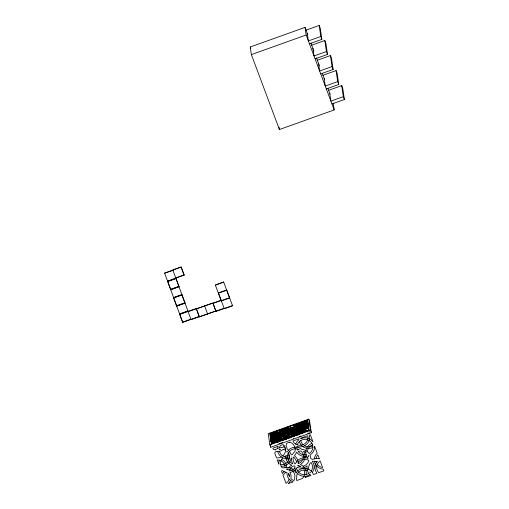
<?xml version="1.0" encoding="UTF-8"?>
<svg xmlns="http://www.w3.org/2000/svg" width="509" height="509" viewBox="0 0 509 509"><rect width="100%" height="100%" fill="white"/><g stroke="black" fill="none" stroke-linecap="round" stroke-linejoin="round"><path stroke-width="0.76" d="M306.189 474.56L306.272 473.924A9.69 9.347 -8.3 0 0 300.386 464.513A9.69 9.347 -8.3 0 0 303.625 451.381A8.023 7.743 -8.3 0 1 305.731 452.406M297.873 465.557L297.784 465.856A8.023 7.743 -8.3 0 0 300.774 466.499A8.023 7.743 -8.3 0 0 297.962 465.519M290.416 480.407L290.168 480.967A9.69 9.347 -8.3 0 1 288.323 483.55L292.949 481.896M283.99 438.313L284.607 439.973M288.018 468.986L287.617 469.839A9.69 9.347 -8.3 0 0 286.624 469.139M279.899 438.472C280.777 437.829 279.365 434.578 279.034 436.041M280.077 438.204L279.161 435.596M308.149 425.969L308.46 426.943M295.023 429.679L295.519 429.074L294.622 426.682A9.69 2.488 -20.5 0 0 281.623 433.573A9.69 2.488 -20.5 0 0 294.622 431.467A9.69 2.488 -20.5 0 0 296.55 426.37L297.447 428.763A9.69 2.488 -20.5 0 1 299.884 428.826L299.61 427.961M285.053 447.449L284.601 448.054L285.314 448.302M296.505 472.327L296.022 473.052A9.69 9.347 -8.3 0 0 283.685 467.956A9.69 9.347 -8.3 0 0 281.954 467.726A8.023 7.743 -8.3 0 1 282.59 458.062L282.851 457.903M271.501 443.663L271.221 442.919A8.023 2.061 -20.5 0 0 274.421 440.616L274.625 440.323L275.07 441.519M283.545 432.243L283.767 431.995A8.023 2.061 -20.5 0 1 286.408 430.907M295.799 426.657L296.518 426.37L296.13 426.326M296.696 429.049L297.447 428.763L296.995 428.712M280.077 431.619C280.758 436.639 281.782 433.515 279.664 430.13M299.546 433.776A9.69 2.488 -20.5 0 1 297.396 431.269A9.69 2.488 -20.5 0 1 307.894 426.326L308.708 427.91M283.628 438.701L283.952 438.344L284.27 439.566M292.16 433.394L291.886 432.644A8.023 2.061 -20.5 0 0 288.73 434.864L289.627 437.256A8.023 2.061 -20.5 0 1 290.454 436.493M294.596 426.707L294.126 427.286L295.659 431.352A9.69 2.488 -20.5 0 1 296.569 432.758L294.768 428.96A9.69 2.488 -20.5 0 1 295.678 430.366M298.649 472.339L299.216 471.83A8.023 7.743 -8.3 0 1 307.309 470.501M284.308 456.745L284.499 456.554A8.023 7.743 -8.3 0 1 289.252 455.491M297.644 471.054L298.153 470.609A9.69 9.347 -8.3 0 1 313.487 474.541L317.043 473.268A9.69 9.347 -8.3 0 1 317.349 461.224A9.69 9.347 -8.3 0 1 312.838 461.122L312.341 461.409A9.69 9.347 -8.3 0 1 312.361 472.397M305.559 427.509L305.871 428.807M282.59 455.886L283.443 455.307A8.023 7.743 -8.3 0 0 283.093 444.535L280.402 445.496A8.023 7.743 -8.3 0 0 279.403 447.863M305.934 430.245L305.763 429.8L306.157 430.124L305.508 430.239M271.73 443.129L270.947 441.036L271.501 440.667A9.69 2.488 -20.5 0 0 280.911 434.775A9.69 2.488 -20.5 0 0 271.59 435.354L272.48 437.746A9.69 2.488 -20.5 0 1 281.318 436.474M305.654 429.501C304.598 427.439 305.54 426.866 305.648 429.348M296.55 425.187L297.078 424.869L298.853 429.666M297.447 427.579L297.975 427.261L297.402 427.356A9.69 2.488 -20.5 0 1 294.45 427.439L293.559 425.047A9.69 2.488 -20.5 0 0 296.467 424.97L297.04 424.875M293.979 428.75L295.22 431.04L294.323 428.648L293.979 428.75L294.902 431.123M286.09 430.391L285.81 429.647L286.325 429.634M302.079 430.767L301.691 429.723A8.023 2.061 -20.5 0 0 295.207 431.174L294.673 431.441M294.87 431.346L295.748 433.744L296.104 433.566A8.023 2.061 -20.5 0 1 302.581 432.116L302.473 431.817M295.748 433.744L295.627 433.802A9.69 2.488 -20.5 0 1 296.709 434.966M304.121 431.886L304.07 431.912A8.023 2.061 -20.5 0 0 303.854 432.389M295.57 433.833L294.73 431.467A9.69 2.488 -20.5 0 1 287.897 437.721A9.69 2.488 -20.5 0 1 277.882 437.931C275.305 438.453 281.382 443.466 277.882 437.931M296.34 429.806L297.205 429.405M307.9 426.319L308.174 427.076M296.314 427.013L295.494 427.388L296.499 430.232M294.081 433.916A9.69 2.488 -20.5 0 1 294.399 433.783L295.602 433.299M294.705 430.907L293.502 431.39A9.69 2.488 -20.5 0 0 292.516 431.829M333.198 103.079L334.197 109.925L279.403 129.54L251.363 54.609L250.256 47L305.044 27.384L307.824 34.803M305.928 30.196L319.194 25.45L320.269 28.326L321.879 39.365L309.459 43.812M251.363 54.609L306.157 34.994L305.044 27.384M319.194 25.45L320.804 36.489L308.378 40.936L307.271 33.327M311.559 45.244L324.818 40.491L325.894 43.367L327.503 54.406L315.084 58.853M324.818 40.491L326.428 51.53L314.008 55.977L312.901 48.368M317.19 60.285L330.449 55.538L331.524 58.414L333.134 69.453L320.715 73.9M330.449 55.538L332.059 66.577L319.639 71.025L318.526 63.409M322.814 75.326L336.08 70.579L337.155 73.455L338.765 84.494L326.345 88.941M336.08 70.579L337.69 81.618L325.27 86.066L324.157 78.456M328.445 90.373L341.704 85.627L342.78 88.496L344.396 99.535L331.97 103.982M341.704 85.627L343.32 96.665L330.895 101.113L329.787 93.497M181.134 267.002L172.856 269.967L172.92 270.419L164.604 273.155L181.134 267.002L184.118 274.975L167.588 281.133L176.706 306.189L184.99 303.224L175.84 277.939L184.118 274.975M167.626 281.356L175.904 278.391M167.658 281.585L175.936 278.62M178.888 286.37L178.952 286.822L170.674 289.786L170.604 289.335L178.888 286.37L172.888 270.19M170.642 289.557L178.92 286.599M174.313 297.288L181.904 294.571L187.974 311.203L179.69 314.168M173.658 297.759L181.936 294.8M190.99 319.404L182.706 322.369L173.69 297.988L181.974 295.023M215.358 284.995L223.642 282.031L229.604 297.975L221.326 300.94L215.39 285.225L223.642 282.031M177.329 305.489L184.92 302.772M176.674 305.96L184.952 303.001M218.342 292.968L226.626 290.003M182.706 322.369L179.722 314.39L196.283 308.467L199.337 316.891L215.205 311.209M196.353 308.918L212.915 302.995L215.962 311.419L232.556 305.718L224.278 308.683L218.31 292.739L218.374 293.197L226.658 290.232L226.588 289.774L232.556 305.718M212.978 303.447L221.262 300.482M221.294 300.711L228.885 297.994M182.674 322.14L190.264 319.423M191.677 319.156L199.267 316.439L199.337 316.891M188.006 311.425L191.021 319.633L224.208 308.231L224.278 308.683M308.798 419.136L268.224 433.662L269.859 444.86L270.75 447.252L311.33 432.726L309.695 421.528L308.798 419.136L310.433 430.334L311.33 432.726M307.296 420.129L308.804 430.461L271.361 443.867L269.853 433.534L307.296 420.129L307.748 421.325L307.341 420.421A8.023 2.061 -20.5 0 1 305.852 421.331L306.914 424.169A9.69 2.488 -20.5 0 1 300.145 426.758M272.073 434.998L307.481 422.324M272.213 435.399L307.538 422.756M269.859 444.86L310.433 430.334M279.047 443.829L282.603 442.556M300.437 436.168L300.819 436.035M309.701 432.854L307.71 433.401M286.65 430.366L286.344 430.474A9.69 2.488 -20.5 0 0 284.989 430.989L285.269 431.74M300.596 425.874L301.373 428.317M271.329 439.063L270.489 436.824A9.69 2.488 -20.5 0 0 279.759 435.38A9.69 2.488 -20.5 0 0 288.049 430.372L288.508 430.239L288.164 430.239M287.89 433.954A9.69 2.488 -20.5 0 0 288.947 432.765L289.398 432.631L287.362 427.267A8.023 2.061 -20.5 0 1 280.135 431.804A8.023 2.061 -20.5 0 1 272.366 432.637L273.263 435.03A8.023 2.061 -20.5 0 0 283.341 433.261M308.174 423.303L307.5 421.509A8.023 2.061 -20.5 0 0 297.638 425.142A8.023 2.061 -20.5 0 0 296.957 428.234A8.023 2.061 -20.5 0 0 306.622 425.492L307.684 428.311A8.023 2.061 -20.5 0 0 303.396 427.789L302.499 425.397A8.023 2.061 -20.5 0 1 306.342 426.784M303.205 466.193L303.771 466.015A8.023 7.743 -8.3 0 0 308.861 460.441A8.023 7.743 -8.3 0 0 298.172 462.318M278.747 437.225L279.912 436.932M279.645 439.617L280.803 439.318M303.981 428.559A8.023 2.061 -20.5 0 1 294.253 431.874A8.023 2.061 -20.5 0 1 292.802 429.583L292.879 429.526M309.186 430.245L308.931 430.309A9.69 2.488 -20.5 0 1 302.562 430.099A9.69 2.488 -20.5 0 1 308.231 425.581M292.592 429.596L292.815 429.539A8.023 2.061 -20.5 0 1 293.827 431.257L294.724 433.649A8.023 2.061 -20.5 0 0 294.558 432.122M293.585 433.407L294.189 433.261M278.83 437.67C280.065 436.983 280.943 440.298 279.727 440.062M294.476 435.799L294.972 435.679M293.108 434.005L293.788 433.84M305.336 421.936L306.017 421.776A9.69 2.488 -20.5 0 1 298.796 424.487M306.227 424.328L306.914 424.169M292.955 429.03L292.312 429.182L292.7 428.922A9.69 2.488 -20.5 0 1 293.909 428.203L294.806 430.595A9.69 2.488 -20.5 0 0 294.336 430.862M271.182 438.79L271.482 438.72A8.023 2.061 -20.5 0 0 279.486 435.29A8.023 2.061 -20.5 0 0 280.574 432.529L279.676 430.137A9.69 2.488 -20.5 0 0 270.145 435.577L271.208 439.114M270.266 436.404L270.591 436.328A8.023 2.061 -20.5 0 0 278.595 432.898A8.023 2.061 -20.5 0 0 279.676 430.137M308.257 426.714L307.277 426.962A9.69 2.488 -20.5 0 1 294.768 432.351A9.69 2.488 -20.5 0 1 291.383 429.876L291.886 431.225M302.263 425.448L303.16 427.84M281.986 440.915L281.706 440.164A9.69 2.488 -20.5 0 1 286.204 436.2A9.69 2.488 -20.5 0 1 295.646 432.968L296.333 432.866L297.116 434.96M293.96 433.802L294.399 433.783M287.948 453.882L288.94 453.869M302.448 429.023L301.837 429.068L302.295 430.417M289.373 432.631L289.036 432.631M283.863 431.632A9.69 2.488 -20.5 0 0 282.762 431.886C281.28 432.408 280.707 428.902 281.821 429.507A9.69 2.488 -20.5 0 1 285.988 428.858L286.325 428.858M286.828 431.098L287.222 431.25M304.98 427.859L304.643 427.846M280.364 432.485L280.561 432.523A9.69 2.488 -20.5 0 0 271.043 437.969M287.77 437.155L288.336 437.95M275.859 438.605L276.991 441.157A9.69 2.488 -20.5 0 0 281.452 438.007M276.979 441.144L276.807 441.023A8.023 2.061 -20.5 0 1 283.723 439.553M303.071 444.707L302.524 444.134A8.023 7.743 -8.3 0 1 300.768 440.457M310.216 472.39L309.847 472.028L310.121 472.486M302.626 467.968L303.052 468.471M298.268 451.508L298.726 452.094A8.023 7.743 -8.3 0 0 306.094 454.715M317.292 464.233L317.801 464.889A8.023 7.743 -8.3 0 0 322.591 467.516L320.136 460.95A8.023 7.743 -8.3 0 0 318.717 472.67L323.832 470.838L323.221 469.203A9.69 9.347 -8.3 0 1 314.39 461.389M308.352 455.822L308.734 456.433L308.479 455.746M320.804 36.489L321.879 39.365M326.428 51.53L327.503 54.406M332.059 66.577L333.134 69.453M337.69 81.618L338.765 84.494M343.32 96.665L344.396 99.535M310.878 42.96L313.932 51.123M316.426 57.803L319.48 65.96M322.261 73.379L324.481 79.315M327.809 88.216L330.029 94.152M306.157 34.994L334.197 109.925M250.256 47L250.81 48.482M308.206 424.245L307.703 422.896A8.023 2.061 -20.5 0 1 303.237 424.716L304.127 427.108A8.023 2.061 -20.5 0 0 308.18 425.499M308.18 424.519L307.786 423.475A8.023 2.061 -20.5 0 0 303.237 427.146A8.023 2.061 -20.5 0 0 308.352 427.356L308.689 428.254M308.25 425.467L307.97 424.716A9.69 2.488 -20.5 0 0 303.192 424.748M307.334 424.481L308.174 426.727M308.702 428.565L308.422 427.814L308.009 427.923A9.69 2.488 -20.5 0 1 301.665 427.649A9.69 2.488 -20.5 0 1 307.722 423.017M308.982 429.31L309.205 429.908M309.217 431.403L308.766 430.207A8.023 2.061 -20.5 0 1 304.567 430.881L303.243 426.93M314.689 446.393L317.234 453.195A9.69 9.347 -8.3 0 0 314.346 458.844M319.334 458.8L317.864 454.881A8.023 7.743 -8.3 0 0 316.064 458.577M307.78 428.311L307.277 426.962A8.023 2.061 -20.5 0 0 298.338 431.447L299.241 433.833M306.036 424.385L306.927 426.777M307.328 428.381L306.596 426.44A9.69 2.488 -20.5 0 0 305.177 427.172L305.794 428.813M305.947 425.174L306.838 427.566M306.24 427.77L306.463 428.368M304.923 425.091L305.82 427.484M307.15 431.906L306.87 431.155A9.69 2.488 -20.5 0 1 304.318 431.556L303.93 431.581L304.185 432.332M304.923 426.313L303.3 422.082A9.69 2.488 -20.5 0 0 302.034 422.012L303.288 425.295M305.126 428.476L306.024 430.869M303.778 425.18L304.668 427.573M302.537 424.302L303.428 426.688M303.79 427.694L304.687 430.086M304.567 430.881L304.846 431.632M302.963 428.514L303.86 430.907M304.058 432.465L303.383 430.671A8.023 2.061 -20.5 0 1 303.141 429.539L303.968 429.119A9.69 2.488 -20.5 0 1 302.219 432.815L302.467 433.413M302.276 428.343L303.345 431.416L302.575 431.161M301.678 427.439L302.575 429.831A8.023 2.061 -20.5 0 0 307.519 427.884M301.722 427.884L302.62 430.277M303.326 432.904L302.823 431.556A9.69 2.488 -20.5 0 1 303.059 428.527L303.956 430.919A9.69 2.488 -20.5 0 0 302.289 432.943M301.188 428.362L300.291 425.969A8.023 2.061 -20.5 0 0 295.774 427.757M301.449 430.296L302.346 432.688M299.756 426.911L300.482 428.852M299.546 426.752L298.541 424.067A8.023 2.061 -20.5 0 1 295.379 424.411L297.701 430.62M299.375 426.58L300.215 428.82M300.463 429.8L301.36 432.192M298.929 426.421L299.82 428.813M299.114 428.565L300.005 430.958A9.69 2.488 -20.5 0 1 292.961 434.966M301.112 433.802L300.832 433.051A8.023 2.061 -20.5 0 0 302.97 429.94L303.86 432.332A8.023 2.061 -20.5 0 1 303.975 432.389M298.261 427.617A8.023 2.061 -20.5 0 1 287.56 433.503A8.023 2.061 -20.5 0 1 286.395 430.13A8.023 2.061 -20.5 0 1 298.261 427.617L299.973 432.427M298.198 428.184L299.088 430.576M297.059 425.53L297.956 427.923M299.095 430.741L299.992 433.134M296.62 424.379L297.517 426.771M299.871 433.878L299.591 433.127A9.69 2.488 -20.5 0 0 298.109 432.771L298.719 434.419M296.467 424.97L298.185 429.45M297.746 428.807L298.643 431.199M295.392 424.391L296.289 426.784A8.023 2.061 -20.5 0 0 299.432 426.459M295.983 426.44L296.881 428.832M297.409 431.257L298.306 433.649M296.9 430.468L294.946 425.123A9.69 2.488 -20.5 0 0 295.309 426.065M298.637 434.953L298.153 433.833A8.023 2.061 -20.5 0 1 298.357 434.202M295.538 427.064L296.429 429.456M294.902 425.53L295.799 427.916M296.792 431.893L297.574 433.986M297.231 434.966L296.671 433.477A8.023 2.061 -20.5 0 0 288.107 435.774A8.023 2.061 -20.5 0 0 283.271 439.604M295.812 432.135L296.709 434.527M295.207 431.174L296.333 434.101M295.646 432.968L296.486 435.214M295.163 433.585L295.837 435.38M293.038 429.819L292.7 428.922A9.69 2.488 -20.5 0 0 289.392 429.532L290.289 431.925A9.69 2.488 -20.5 0 1 292.433 431.467M295.029 435.5L293.502 431.39L292.949 431.422A9.69 2.488 -20.5 0 0 280.427 435.78M292.802 429.583L293.636 431.829M294.571 435.933L293.248 432.567A9.69 2.488 -20.5 0 1 284.003 436.448L285.148 439.483M291.943 431.371L292.281 432.268A9.69 2.488 -20.5 0 0 291.237 433.388M291.88 431.543L292.382 432.885M292.44 433.363L292.16 432.618A8.023 2.061 -20.5 0 1 289.799 433.916L289.971 434.368M291.962 432.612L292.242 433.363M293.089 436.938L292.809 436.188A8.023 2.061 -20.5 0 1 288.298 435.691L289.137 437.931M293.648 438.434L293.706 438.58A8.023 2.061 -20.5 0 1 293.407 438.643M291.046 432.497L291.383 433.394M290.754 432.898L290.524 432.3A8.023 2.061 -20.5 0 0 279.466 437.428A8.023 2.061 -20.5 0 0 286.548 437.759A8.023 2.061 -20.5 0 0 294.087 432.465L294.985 434.858A8.023 2.061 -20.5 0 1 295.15 435.475M290.155 431.874L290.544 432.917M287.82 428.928L288.718 431.32A9.69 2.488 -20.5 0 1 295.519 429.074M290.684 436.518L290.963 437.269M289.742 434.393L289.411 433.496A9.69 2.488 -20.5 0 0 290.041 437.18L290.321 437.931M288.049 430.372L288.947 432.765M287.782 430.767L288.679 433.159M289.621 436.525L289.958 437.422M288.73 434.864L289.627 437.256M287.21 431.861L286.554 430.048A8.023 2.061 -20.5 0 1 277.163 435.761A8.023 2.061 -20.5 0 1 273.212 433.643A8.023 2.061 -20.5 0 1 285.81 429.647A9.69 2.488 -20.5 0 1 276.603 433.312A9.69 2.488 -20.5 0 1 270.794 433.197L271.469 434.991M285.988 428.858L286.713 430.799M289.074 437.25L289.354 437.994M286.122 429.736L286.573 430.932M286.872 431.931L286.478 430.881L286.739 432.345M284.945 429.564L285.282 430.461M287.031 435.519L287.922 437.912M286.822 435.889L287.719 438.281A9.69 2.488 -20.5 0 1 289.424 436.487M286.752 436.448L287.534 438.535M285.39 433.814L285.613 434.412M283.767 431.995L284.27 433.337M284.315 433.795L284.766 434.991M285.587 437.11L286.319 439.057M285.212 436.741L286.052 438.981M283.717 433.655L284.276 435.15M285.384 438.128L285.714 439.025M283.284 433.344L284.289 436.028M281.922 429.965L282.813 432.357M281.566 431.238L282.45 433.649M282.826 434.47L283.551 436.417M284.652 439.483L283.92 437.543A8.023 2.061 -20.5 0 0 271.501 440.667M283.08 436.429L281.776 433.044A8.023 2.061 -20.5 0 0 280.325 434.037L281.051 435.978M283.755 438.548L284.149 439.591M281.833 434.069L282.73 436.461A9.69 2.488 -20.5 0 1 283.774 434.196M280.249 430.41L281.146 432.803M280.796 432.014L281.693 434.406M280.853 434.495L281.585 436.436M280.892 434.947L281.452 436.436M282.826 439.999C282.839 437.791 281.312 439.388 282.234 440.317M281.178 435.946L281.407 436.544M280.478 435.717L281.21 437.874M281.318 437.963L281.324 438.173A9.69 2.488 -20.5 0 1 281.579 438.014M279.536 433.846L280.434 436.238M278.926 432.663L279.823 435.055M278.582 434.61L279.473 437.002M278.048 433.833L278.945 436.226M277.596 436.098L278.493 438.491M276.743 433.986L278.499 438.643A9.69 2.488 -20.5 0 0 279.078 439.267L278.181 436.875A9.69 2.488 -20.5 0 1 277.602 436.251M276.603 434.571L277.5 436.957M278.372 442.035L278.149 441.437A9.69 2.488 -20.5 0 0 273.467 439.941L274.084 441.583M274.924 434.845L275.821 437.237M273.988 433.134L274.885 435.526M276.285 439.598L277.182 441.99A9.69 2.488 -20.5 0 0 274.077 440.769M275.204 438.402L276.094 440.794M273.123 433.051L274.014 435.443M275.833 440.336L276.699 442.633M272.945 433.84L273.836 436.232M274.631 439.452L275.248 441.093L274.765 439.719A8.023 2.061 -20.5 0 0 270.693 439.299L271.583 441.691A8.023 2.061 -20.5 0 1 275.019 441.558M271.984 433.783L272.881 436.175M274.421 440.616L274.758 441.513M273.613 439.063L274.504 441.456M272.309 436.283L273.142 438.523M269.853 433.534L270.521 435.329M270.336 436.862L271.119 438.955M270.903 439.56L270.623 438.815A9.69 2.488 -20.5 0 1 276.336 439.184A9.69 2.488 -20.5 0 1 271.291 443.403L271.571 444.147M271.068 440.011L271.513 441.208M270.852 440.419L271.749 442.811M212.947 303.218L215.931 311.196M204.631 305.954L207.647 314.155M181.166 267.231L184.15 275.204M196.315 308.689L199.299 316.668M164.604 273.155L170.604 289.335M279.072 127.263L279.403 129.54M271.329 439.903L271.812 443.25M270.425 445.012L270.75 447.252M229.54 297.517L229.604 297.975M221.326 300.94L221.224 300.253L188.037 311.654L187.936 310.974L179.658 313.938L179.722 314.39M215.892 310.967L215.962 311.419M190.951 319.175L191.021 319.633M173.626 297.536L173.69 297.988M296.868 447.182L296.9 446.45A9.69 9.347 -8.3 0 0 306.615 444.357A9.69 9.347 -8.3 0 0 309.396 435.119L310.344 434.781L313.003 441.888A9.69 9.347 -8.3 0 0 300.679 438.682L300.724 438.224L307.824 435.679A8.023 7.743 -8.3 0 1 292.828 441.048L299.006 438.834L298.688 439.941A9.69 9.347 -8.3 0 0 295.723 444.147M316.382 462.484A8.023 7.743 -8.3 0 1 316.083 461.402M319.213 458.863A9.69 9.347 -8.3 0 0 312.704 459.398A8.023 7.743 -8.3 0 1 310.732 458.418A9.69 9.347 -8.3 0 0 310.166 455.485L309.975 455.021A9.69 9.347 -8.3 0 0 314.556 446.495M312.889 447.5A9.69 9.347 -8.3 0 1 299.311 441.551M297.224 444.853A8.023 7.743 -8.3 0 1 309.758 440.864A8.023 7.743 -8.3 0 1 309.173 453.576A9.69 9.347 -8.3 0 0 301.869 449.415A9.69 9.347 -8.3 0 0 288.349 450.23M297.071 448.893A8.023 7.743 -8.3 0 0 297.472 450.096L297.771 449.981A9.69 9.347 -8.3 0 1 299.171 449.587A8.023 7.743 -8.3 0 0 288.094 453.532A8.023 7.743 -8.3 0 0 292.898 463.871A9.69 9.347 -8.3 0 1 291.422 457.896L291.199 457.998A9.69 9.347 -8.3 0 1 281.14 466.314M312.8 445.725A8.023 7.743 -8.3 0 1 304.547 445.795M306.698 456.242A9.69 9.347 -8.3 0 1 296.766 452.24L296.359 452.514A9.69 9.347 -8.3 0 1 294.393 455.72A9.69 9.347 -8.3 0 1 298.185 463.769A8.023 7.743 -8.3 0 0 301.627 451.477L301.207 451.025A8.023 7.743 -8.3 0 0 298.338 451.483M283.214 449.441A9.69 9.347 -8.3 0 1 275.814 451.61A8.023 7.743 -8.3 0 0 274.701 453.01L276.514 457.852A8.023 7.743 -8.3 0 0 281.273 456.955M284.162 445.763A8.023 7.743 -8.3 0 1 282.762 447.666A9.69 9.347 -8.3 0 0 275.356 449.835M279.199 449.752A8.023 7.743 -8.3 0 0 280.408 449.301A8.023 7.743 -8.3 0 0 279.199 449.581M275.28 449.899A8.023 7.743 -8.3 0 1 273.276 449.212L272.894 448.187L278.162 446.298A9.69 9.347 -8.3 0 0 277.609 448.454M285.11 467.548A8.023 7.743 -8.3 0 0 277.259 459.856L278.887 464.202A9.69 9.347 -8.3 0 1 279.409 460.161M283.971 471.519A8.023 7.743 -8.3 0 1 282.336 473.415L281.496 471.169L282.336 470.475A9.69 9.347 -8.3 0 0 286.981 472.473A9.69 9.347 -8.3 0 0 292.968 481.87M305.731 476.265A9.69 9.347 -8.3 0 1 305.152 477.525L310.865 475.476A9.69 9.347 -8.3 0 1 307.201 465.92A9.69 9.347 -8.3 0 1 297.167 467.357A9.69 9.347 -8.3 0 1 289.882 472.467A9.69 9.347 -8.3 0 1 290.925 478.676A8.023 7.743 -8.3 0 0 293.992 480.521A8.023 7.743 -8.3 0 0 294.73 478.874A9.69 9.347 -8.3 0 1 294.991 475.444A8.023 7.743 -8.3 0 0 286.656 468.954M288.991 467.504A9.69 9.347 -8.3 0 1 291.714 465.162A9.69 9.347 -8.3 0 1 285.81 455.949M309.917 474.706A9.69 9.347 -8.3 0 1 299.489 475.043A9.69 9.347 -8.3 0 1 294.896 466.028L294.304 465.799A8.023 7.743 -8.3 0 0 288.972 470.952A8.023 7.743 -8.3 0 0 294.87 467.898M308.085 458.265A9.69 9.347 -8.3 0 0 295.729 463.152L295.08 463.954A8.023 7.743 -8.3 0 1 293.279 456.929A8.023 7.743 -8.3 0 1 296.442 461.911M307.97 458.138A9.69 9.347 -8.3 0 1 311.966 443.364M289.373 458.609A9.69 9.347 -8.3 0 1 277.768 451.636M289.576 456.897A8.023 7.743 -8.3 0 1 279.409 451.356M288.418 452.883A8.023 7.743 -8.3 0 1 280.631 464.672M283.29 449.377A8.023 7.743 -8.3 0 1 285.524 450.191M303.975 469.992A8.023 7.743 -8.3 0 1 302.384 478.517L296.836 480.502A8.023 7.743 -8.3 0 1 296.423 478.975A9.69 9.347 -8.3 0 0 296.683 475.546A8.023 7.743 -8.3 0 1 297.6 473.612M311.266 471.118A8.023 7.743 -8.3 0 0 311.037 462.42A8.023 7.743 -8.3 0 0 308.747 469.349M308.817 473.497A8.023 7.743 -8.3 0 1 296.601 468.305M307.411 451.629A8.023 7.743 -8.3 0 1 312.59 444.847M289.112 479.141A8.023 7.743 -8.3 0 1 286.052 483.34L282.934 475.005L283.29 474.732A9.69 9.347 -8.3 0 0 285.511 472.136M281.642 459.303A9.69 9.347 -8.3 0 1 286.771 467.338M305.744 429.163A9.69 2.488 -20.5 0 1 294.87 429.965A9.69 2.488 -20.5 0 1 308.219 423.393M308.238 422.814A8.023 2.061 -20.5 0 1 306.749 423.723M304.274 424.9A8.023 2.061 -20.5 0 1 302.072 425.721L301.182 423.329A8.023 2.061 -20.5 0 0 303.377 422.508M306.787 425.918A9.69 2.488 -20.5 0 1 293.884 427.878A9.69 2.488 -20.5 0 1 307.423 420.988M270.947 441.036A8.023 2.061 -20.5 0 1 276.476 442.035M285.81 439A9.69 2.488 -20.5 0 0 271.876 442.773L270.985 440.38A9.69 2.488 -20.5 0 1 282.622 436.48A9.69 2.488 -20.5 0 1 284.327 439.229M272.156 439A9.69 2.488 -20.5 0 0 282.387 431.988L281.496 429.596A9.69 2.488 -20.5 0 1 279.549 432.936A9.69 2.488 -20.5 0 1 270.489 436.824M280.198 437.486A8.023 2.061 -20.5 0 1 275.146 438.72M283.227 432.268A8.023 2.061 -20.5 0 0 275.274 435.29A8.023 2.061 -20.5 0 0 272.627 438.395L271.59 435.806A8.023 2.061 -20.5 0 1 278.811 434.68A8.023 2.061 -20.5 0 1 276.832 437.81L277.723 440.202A8.023 2.061 -20.5 0 0 279.708 437.072A8.023 2.061 -20.5 0 0 272.487 438.198M288.259 429.66A8.023 2.061 -20.5 0 1 286.885 431.25M280.058 437.988A9.69 2.488 -20.5 0 1 274.994 439.305M296.206 428.457A9.69 2.488 -20.5 0 1 295.844 427.515M304.038 431.931A9.69 2.488 -20.5 0 1 293.057 435.01A8.023 2.061 -20.5 0 1 291.943 435.672M298.91 428.699A9.69 2.488 -20.5 0 1 301.646 427.764C303.542 427.865 302.257 424.372 300.806 425.352A9.69 2.488 -20.5 0 0 298.013 426.307M304.089 427.14A9.69 2.488 -20.5 0 1 308.231 426.873M302.219 432.815A8.023 2.061 -20.5 0 1 298.338 431.447M293.731 436.467A8.023 2.061 -20.5 0 1 294.005 436.398M288.38 432.58A9.69 2.488 -20.5 0 0 299.362 429.92A9.69 2.488 -20.5 0 0 305.222 424.964L304.331 422.572A9.69 2.488 -20.5 0 1 293.089 429.469A9.69 2.488 -20.5 0 1 288.17 426.975M287.178 431.358A9.69 2.488 -20.5 0 1 289.067 429.367M302.931 424.404A9.69 2.488 -20.5 0 1 304.197 424.474M306.189 430.245A8.023 2.061 -20.5 0 1 308.219 426.09M304.643 431.085A8.023 2.061 -20.5 0 1 294.558 434.298M296.664 430.15A8.023 2.061 -20.5 0 1 300.59 428.553M300.412 430.366A8.023 2.061 -20.5 0 1 297.428 428.324A8.023 2.061 -20.5 0 1 308.219 423.927M289.023 431.664A8.023 2.061 -20.5 0 1 298.694 429.59A8.023 2.061 -20.5 0 1 294.367 433.903M288.145 435.959A8.023 2.061 -20.5 0 1 287.75 436.035M284.276 435.85A8.023 2.061 -20.5 0 1 284.276 434.871M294.145 434.96A9.69 2.488 -20.5 0 1 284.9 438.841M278.773 441.596A9.69 2.488 -20.5 0 1 278.779 440.323M280.446 441.061A8.023 2.061 -20.5 0 1 281.871 438.472M281.216 436.429A8.023 2.061 -20.5 0 1 282.673 435.437M289.386 436.149A9.69 2.488 -20.5 0 1 287.731 436.55M283.634 433.611A9.69 2.488 -20.5 0 1 272.099 435.952M276.171 442.047A9.69 2.488 -20.5 0 1 278.13 442.041M286.293 439.025A9.69 2.488 -20.5 0 1 296.454 435.373M298.84 434.457A8.023 2.061 -20.5 0 1 306.176 429.984M297.294 434.928A9.69 2.488 -20.5 0 1 305.642 429.717M287.101 451.311L286.968 452.113L287.114 451.324M291.472 456.039L291.511 455.994M287.617 434.851L287.051 435.061A8.023 2.061 -20.5 0 1 280.548 436.391L281.445 438.783A8.023 2.061 -20.5 0 0 287.909 437.466L288.514 437.244L287.617 434.851M289.78 442.143L286.637 443.263A9.69 9.347 -8.3 0 1 286.033 445.629A9.69 9.347 -8.3 0 1 287.152 449.275A9.69 9.347 -8.3 0 1 290.804 454.104A9.69 9.347 -8.3 0 1 292.414 454.613A9.69 9.347 -8.3 0 1 294.934 451.559A8.023 7.743 -8.3 0 0 289.78 442.143M300.806 425.352L300.749 425.371A8.023 2.061 -20.5 0 1 297.097 423.781L297.994 426.173A8.023 2.061 -20.5 0 0 301.646 427.764L300.749 425.371M292.77 429.074L292.726 429.087A8.023 2.061 -20.5 0 1 290.416 426.173L291.307 428.565A8.023 2.061 -20.5 0 0 293.629 431.473A8.023 2.061 -20.5 0 0 303.695 425.594L302.798 423.202A8.023 2.061 -20.5 0 1 292.739 429.081M302.422 425.117L301.525 422.731A8.023 2.061 -20.5 0 0 299.795 422.814L300.685 425.206A8.023 2.061 -20.5 0 1 302.422 425.117M301.303 431.657L300.405 429.265A9.69 2.488 -20.5 0 0 297.18 430.06L298.077 432.453A9.69 2.488 -20.5 0 1 301.303 431.657M299.254 436.595L299.197 436.448A8.023 2.061 -20.5 0 1 299.254 436.595M283.475 434.457L282.584 432.065A9.69 2.488 -20.5 0 0 277.761 435.589L278.652 437.982A9.69 2.488 -20.5 0 1 283.475 434.457M283.691 440.024L283.354 439.127L283.685 440.037M288.616 473.612A8.023 7.743 -8.3 0 0 289.417 476.634A8.023 7.743 -8.3 0 0 288.616 473.612"/></g></svg>
